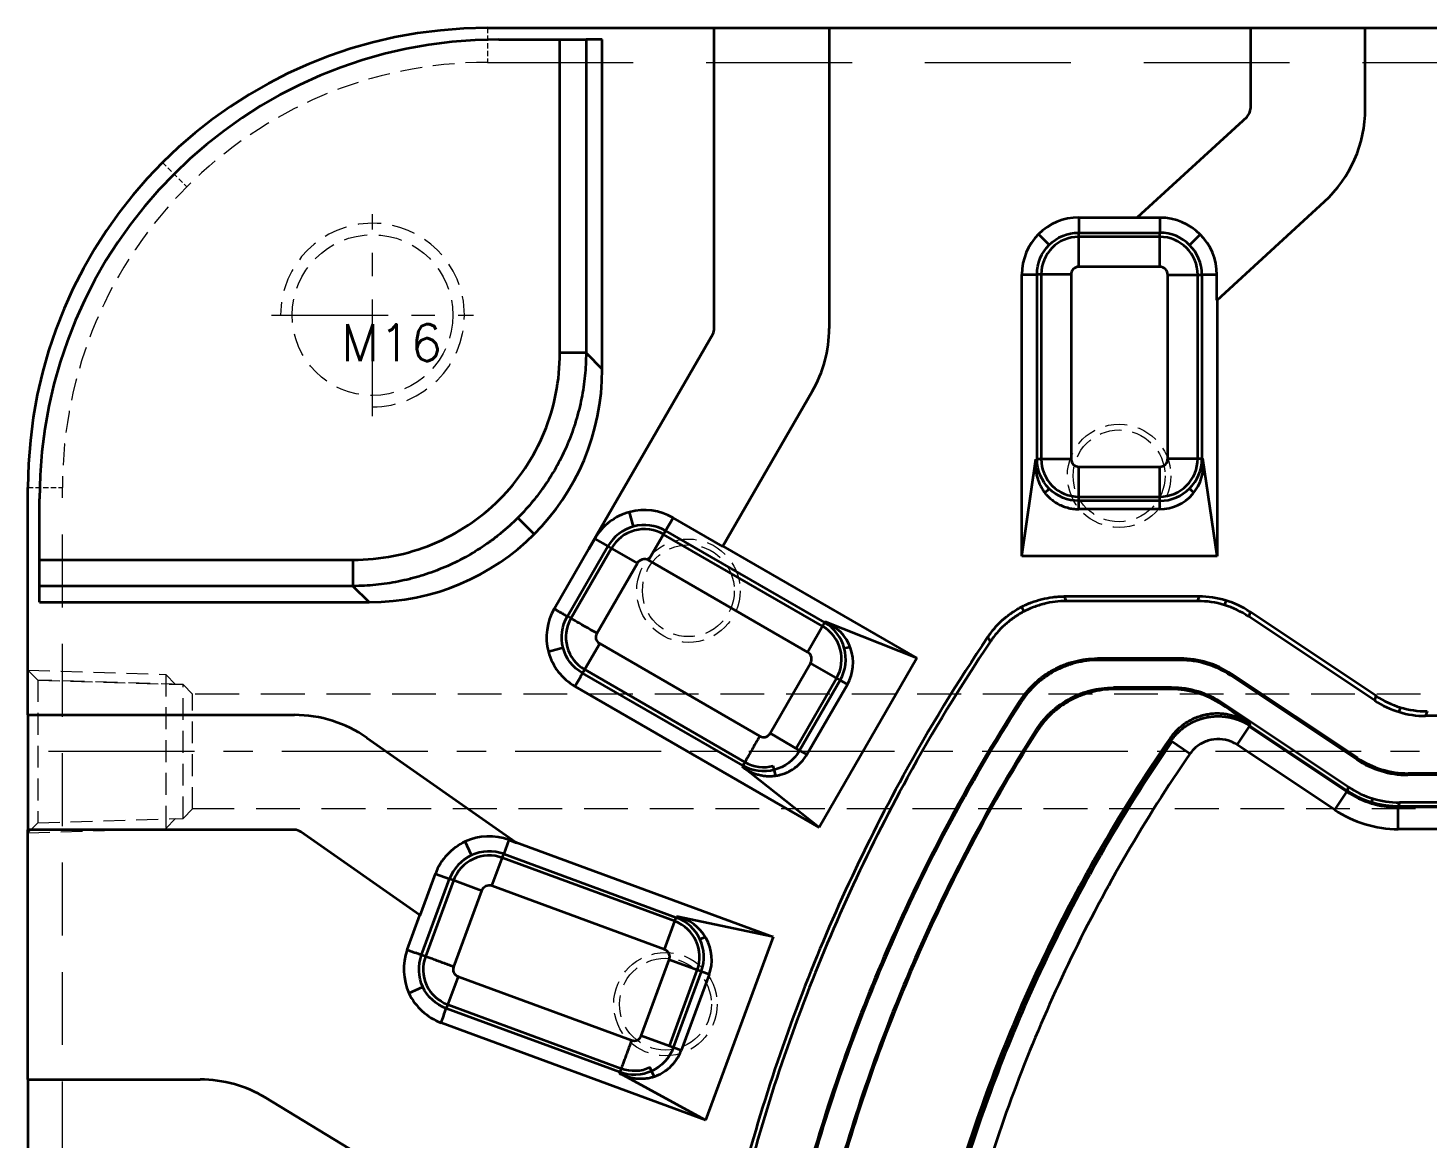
# Model space of a CAD drawing. Header units: millimetres. Extents: x -55 to 464, y 64 to 432.
# Drawn here: x -54.7 to 67.1, y 335.3 to 432 of the extents above; entities that cross this region are included whole.
import ezdxf

# ---------------------------------------------------------------- set-up
doc = ezdxf.new("R2010")
doc.units = ezdxf.units.MM
doc.linetypes.add('CENTER', pattern=[50.8, 31.75, -6.35, 6.35, -6.35])
doc.linetypes.add('HIDDEN', pattern=[9.525, 6.35, -3.175])
for name, color, linetype, lineweight in [('cool', 153, 'HIDDEN', 9), ('core', 7, 'Continuous', 20), ('screw', 33, 'Continuous', 13)]:
    doc.layers.add(name, color=color, linetype=linetype, lineweight=lineweight)
doc.styles.add('TXT', font='txt.shx', dxfattribs={"bigfont": 'gbcbig.shx'})

# ---------------------------------------------------------------- blocks, each defined once
blk = doc.blocks.new('screw_m16_g')
at = {"layer": 'screw', "color": 1, "linetype": 'CENTER', "ltscale": 0.32}
for p, q in [((0, -8.8), (0, 8.8)), ((-8.8, 0), (8.8, 0))]:
    blk.add_line(p, q, dxfattribs=at)
at = {"layer": 'screw', "color": 33, "linetype": 'HIDDEN', "ltscale": 0.32}
blk.add_circle((0, 0), 7, dxfattribs=at)
at = {"layer": 'screw', "color": 92, "linetype": 'HIDDEN', "ltscale": 0.32}
blk.add_arc((0, 0), 8, 270, 180, dxfattribs=at)
at = {"layer": 'screw', "color": 6, "style": 'TXT'}
blk.add_text('M16', height=3.2, dxfattribs=at).set_placement((-2.72, -4))
blk = doc.blocks.new('cool_jt_f12')
at = {"layer": 'cool', "ltscale": 0.3}
for p, q in [((0, 7.0785), (0.856, 6.2225)), ((0, 7.0785), (12, 6.7035)), ((0.856, 6.2225), (0.856, -6.2225)), ((13.5, 5.827375), (0.856, 6.2225)), ((0.856, 6.2225), (13.5, 5.827375)), ((12, 6.7035), (12.856, 5.8475)), ((12, 6.7035), (12, -6.7035)), ((14.327375, 5), (13.5, 5.827375)), ((13.5, -5.827375), (13.5, 5.827375)), ((14.327375, -5), (14.327375, 5)), ((0.856, -6.2225), (13.5, -5.827375)), ((12, -6.7035), (12.856, -5.8475)), ((13.5, -5.827375), (14.327375, -5)), ((0.856, -6.2225), (0, -7.0785)), ((0, -7.0785), (12, -6.7035))]:
    blk.add_line(p, q, dxfattribs=at)
blk = doc.blocks.new('H-SL-3-1')
at = {"layer": 'cool', "ltscale": 0.6}
for p, q in [((407, 5), (14.33, 5)), ((418, -5), (14.33, -5))]:
    blk.add_line(p, q, dxfattribs=at)
at = {"layer": 'cool', "color": 1, "linetype": 'CENTER', "ltscale": 0.4}
blk.add_line((420.89, 0), (0, 0), dxfattribs=at)
at = {"layer": 'cool', "ltscale": 0.6}
blk.add_blockref('cool_jt_f12', (0, 0), dxfattribs=at)

msp = doc.modelspace()

# ---------------------------------------------------------------- linework, layer by layer
at = {"layer": 'core', "color": 8, "linetype": 'HIDDEN', "lineweight": 18, "ltscale": 0.07}
for p, q in [((-14.672, 432.005), (-14.672, 429.005)), ((-42.957, 420.289), (-40.835, 418.168)), ((-54.672, 392.005), (-51.672, 392.005))]:
    msp.add_line(p, q, dxfattribs=at)
at = {"layer": 'core', "color": 7, "linetype": 'Continuous', "lineweight": 35}
for p, q in [((-14.672, 432.005), (5.084, 432.005)), ((5.084, 432.005), (15.084, 432.005)), ((5.084, 405.852), (5.084, 432.005)), ((15.084, 432.005), (51.77, 432.005)), ((15.084, 432.005), (15.084, 405.852)), ((51.77, 432.005), (61.77, 432.005)), ((51.77, 432.005), (51.77, 424.989)), ((61.77, 432.005), (88.77, 432.005)), ((61.77, 424.989), (61.77, 432.005)), ((-13.672, 431.005), (-8.359, 431.005)), ((-8.359, 431.005), (-6.081, 431.005)), ((-8.359, 403.714), (-8.359, 431.005)), ((-4.672, 431.005), (-6.081, 431.005)), ((-6.081, 431.005), (-6.081, 403.714)), ((-4.672, 402.306), (-4.672, 431.005)), ((51.447, 424.252), (41.919, 415.505)), ((48.866, 408.308), (58.209, 416.886)), ((36.817, 415.505), (41.919, 415.505)), ((41.919, 415.505), (41.9, 415.488)), ((43.866, 415.488), (41.9, 415.488)), ((43.866, 415.488), (43.866, 414.182)), ((36.817, 414.182), (43.866, 414.182)), ((43.866, 411.211), (43.866, 414.182)), ((33.31, 414.061), (34.246, 413.125)), ((43.866, 413.819), (36.815, 413.819)), ((46.465, 413.105), (47.389, 414.029)), ((31.866, 386.005), (31.866, 410.554)), ((36.16, 410.552), (33.189, 410.553)), ((33.189, 394.456), (33.189, 410.553)), ((33.552, 410.553), (33.552, 394.457)), ((36.16, 410.552), (36.16, 394.458)), ((43.866, 411.211), (36.817, 411.211)), ((44.571, 410.505), (47.542, 410.505)), ((44.571, 394.505), (44.571, 410.505)), ((47.179, 394.505), (47.179, 410.505)), ((48.849, 410.505), (47.542, 410.505)), ((47.542, 410.505), (47.542, 394.505)), ((48.849, 408.292), (48.849, 410.505)), ((48.849, 408.292), (48.866, 408.308)), ((48.866, 408.308), (48.866, 386.005)), ((-5.864, 386.62), (4.95, 405.352)), ((-6.081, 403.714), (-4.672, 402.306)), ((13.611, 400.352), (5.83, 386.875)), ((31.866, 386.005), (33.096, 394.456)), ((36.818, 393.799), (43.866, 393.799)), ((36.818, 390.829), (36.818, 393.799)), ((43.866, 390.829), (43.866, 393.799)), ((44.571, 394.505), (47.542, 394.505)), ((47.629, 394.505), (47.542, 394.505)), ((48.866, 386.005), (47.629, 394.505)), ((-54.672, 372.185), (-54.672, 392.005)), ((33.877, 391.517), (34.246, 391.885)), ((36.818, 391.192), (43.866, 391.192)), ((46.465, 391.905), (46.832, 391.539)), ((-53.672, 385.692), (-53.672, 391.005)), ((-1.952, 388.596), (-2.29, 389.858)), ((36.817, 390.101), (36.818, 390.829)), ((43.866, 390.101), (36.817, 390.101)), ((43.866, 390.829), (36.818, 390.829)), ((43.866, 390.101), (43.866, 390.829)), ((-12.021, 389.353), (-10.595, 387.927)), ((1.491, 389.36), (0.838, 388.228)), ((5.821, 386.86), (1.491, 389.36)), ((-5.316, 387.536), (-5.85, 386.612)), ((-5.316, 387.536), (-4.185, 386.883)), ((-0.648, 385.656), (0.838, 388.228)), ((14.513, 379.914), (0.656, 387.914)), ((0.838, 388.228), (14.694, 380.228)), ((-8.855, 381.44), (-5.864, 386.62)), ((-7.709, 380.778), (-4.185, 386.883)), ((-3.87, 386.701), (-7.395, 380.596)), ((-5.864, 386.62), (-5.85, 386.612)), ((-1.612, 385.397), (-4.185, 386.883)), ((5.821, 386.86), (5.83, 386.875)), ((5.83, 386.875), (22.717, 377.125)), ((-53.672, 383.413), (-53.672, 385.692)), ((-53.672, 385.692), (-26.381, 385.692)), ((-1.612, 385.397), (-5.136, 379.293)), ((13.209, 377.656), (-0.648, 385.656)), ((48.866, 386.005), (31.866, 386.005)), ((-53.672, 382.005), (-53.672, 383.413)), ((-26.381, 383.413), (-53.672, 383.413)), ((-24.973, 382.005), (-26.381, 383.413)), ((47.305, 382.505), (35.532, 382.505)), ((47.182, 382.102), (47.305, 382.505)), ((-53.672, 382.005), (-24.973, 382.005)), ((31.823, 381.592), (32.033, 381.186)), ((47.182, 382.102), (35.747, 382.102)), ((49.62, 382.162), (49.498, 381.759)), ((13.209, 377.656), (14.694, 380.228)), ((14.737, 380.303), (14.694, 380.228)), ((22.717, 377.125), (14.737, 380.303)), ((51.736, 381.163), (51.614, 380.76)), ((62.589, 373.443), (51.614, 380.76)), ((62.711, 373.847), (51.736, 381.163)), ((-8.079, 378.023), (-9.358, 377.681)), ((-4.894, 378.395), (-6.38, 375.822)), ((-4.894, 378.395), (9.044, 370.348)), ((16.407, 377.996), (16.907, 378.13)), ((9.943, 370.589), (13.467, 376.692)), ((16.04, 375.206), (13.467, 376.692)), ((22.717, 377.125), (14.217, 362.402)), ((45.669, 377.102), (38.44, 377.102)), ((45.627, 376.965), (38.515, 376.965)), ((45.627, 376.965), (45.669, 377.102)), ((47.984, 376.759), (47.942, 376.622)), ((7.56, 367.774), (-6.38, 375.822)), ((-6.199, 376.137), (7.741, 368.089)), ((12.201, 369.284), (15.725, 375.388)), ((16.04, 375.206), (12.516, 369.103)), ((16.67, 374.843), (16.04, 375.206)), ((34.736, 376.015), (34.663, 376.153)), ((50.1, 375.76), (50.059, 375.624)), ((61.034, 368.307), (50.059, 375.624)), ((61.075, 368.443), (50.1, 375.76)), ((14.217, 362.402), (-7.043, 374.677)), ((16.67, 374.843), (13.145, 368.739)), ((44.901, 374.565), (39.83, 374.565)), ((44.859, 374.429), (39.905, 374.429)), ((44.859, 374.429), (44.901, 374.565)), ((47.174, 374.086), (47.216, 374.222)), ((36.02, 373.598), (36.093, 373.461)), ((49.332, 373.224), (49.291, 373.087)), ((60.307, 365.907), (49.332, 373.224)), ((62.589, 373.443), (62.711, 373.847)), ((64.705, 372.444), (64.827, 372.848)), ((-54.672, 372.185), (-54.672, 362.185)), ((-54.672, 372.185), (-31.477, 372.185)), ((47.998, 372.252), (48.043, 371.994)), ((67.142, 372.505), (67.02, 372.102)), ((238.638, 372.102), (67.02, 372.102)), ((12.516, 369.103), (9.943, 370.589)), ((50.619, 369.581), (51.727, 371.242)), ((60.155, 365.504), (51.672, 371.16)), ((51.727, 371.242), (60.21, 365.587)), ((-25.168, 370.196), (-12.182, 361.103)), ((13.145, 368.739), (12.516, 369.103)), ((46.49, 368.788), (44.846, 369.921)), ((59.102, 363.925), (50.619, 369.581)), ((61.034, 368.307), (61.075, 368.443)), ((14.217, 362.402), (7.513, 367.693)), ((10.45, 366.9), (10.221, 367.754)), ((63.191, 367.444), (63.15, 367.308)), ((65.506, 367.102), (65.465, 366.965)), ((224.496, 366.965), (65.465, 366.965)), ((240.152, 367.102), (65.506, 367.102)), ((59.102, 363.925), (60.21, 365.587)), ((60.21, 365.587), (60.307, 365.907)), ((62.327, 364.59), (62.423, 364.908)), ((64.738, 364.565), (64.642, 364.245)), ((64.642, 364.245), (222.496, 364.245)), ((64.642, 362.248), (64.642, 364.245)), ((222.496, 364.565), (64.738, 364.565)), ((222.496, 364.146), (64.642, 364.146)), ((-31.477, 362.185), (-54.672, 362.185)), ((-54.672, 340.442), (-54.672, 362.185)), ((-20.54, 354.748), (-30.903, 362.004)), ((222.496, 362.248), (64.642, 362.248)), ((-16.06, 359.972), (-16.608, 361.158)), ((-12.797, 361.312), (-13.248, 360.085)), ((-12.797, 361.312), (-12.128, 361.065)), ((-12.128, 361.065), (-12.182, 361.103)), ((-12.182, 361.103), (10.202, 352.868)), ((-14.274, 357.297), (-13.248, 360.085)), ((1.642, 354.22), (-13.374, 359.745)), ((-13.248, 360.085), (1.768, 354.56)), ((-20.525, 354.738), (-19.194, 358.356)), ((-19.194, 358.356), (-17.968, 357.904)), ((-20.402, 351.289), (-17.968, 357.904)), ((-17.627, 357.779), (-20.062, 351.162)), ((-15.18, 356.879), (-17.968, 357.904)), ((0.742, 351.772), (-14.274, 357.297)), ((-15.18, 356.879), (-17.614, 350.263)), ((-21.644, 351.746), (-20.54, 354.748)), ((-20.54, 354.748), (-20.525, 354.738)), ((0.742, 351.772), (1.768, 354.56)), ((1.798, 354.642), (1.768, 354.56)), ((10.202, 352.868), (1.798, 354.642)), ((3.836, 352.652), (4.306, 352.87)), ((10.202, 352.868), (4.332, 336.913)), ((-1.273, 344.253), (1.16, 350.866)), ((3.949, 349.841), (1.16, 350.866)), ((1.174, 343.351), (3.608, 349.966)), ((3.949, 349.841), (1.515, 343.226)), ((4.631, 349.589), (3.949, 349.841)), ((-21.499, 347.956), (-20.298, 348.511)), ((-17.223, 349.42), (-18.249, 346.632)), ((-17.223, 349.42), (-2.118, 343.862)), ((4.631, 349.589), (2.197, 342.975)), ((-3.143, 341.074), (-18.249, 346.632)), ((-18.124, 346.972), (-3.017, 341.414)), ((4.332, 336.913), (-18.707, 345.39)), ((1.515, 343.226), (-1.273, 344.253)), ((2.197, 342.975), (1.515, 343.226)), ((-0.146, 340.704), (-0.517, 341.507)), ((-54.672, 340.442), (-54.672, 330.442)), ((-54.672, 340.442), (-39.669, 340.442)), ((4.332, 336.913), (-3.175, 340.986)), ((-33.959, 338.844), (-21.193, 331.091))]:
    msp.add_line(p, q, dxfattribs=at)
at = {"layer": 'core', "color": 8, "linetype": 'HIDDEN', "lineweight": 18, "ltscale": 2}
msp.add_line((-14.672, 429.005), (405.328, 429.005), dxfattribs=at)
at = {"layer": 'core', "color": 8, "linetype": 'HIDDEN', "lineweight": 18}
msp.add_line((-51.672, 172.005), (-51.672, 392.005), dxfattribs=at)
at = {"layer": 'core', "color": 8, "linetype": 'HIDDEN', "lineweight": 18, "ltscale": 0.3}
for centre, radius in [((40.329, 393.005), 4.5), ((40.329, 393.005), 4), ((2.829, 383.005), 4.5), ((2.829, 383.005), 4), ((0.829, 347.005), 4.5), ((0.829, 347.005), 4)]:
    msp.add_circle(centre, radius, dxfattribs=at)
at = {"layer": 'core', "color": 7, "linetype": 'Continuous', "lineweight": 35}
for centre, radius, start, end in [((-14.672, 392.005), 40, 90, 180), ((-13.672, 391.005), 40, 90, 180), ((50.77, 424.989), 1, 312.55331, 0), ((50.77, 424.989), 11, 312.55331, 0), ((43.866, 410.505), 4.983, 0, 90), ((43.866, 410.505), 3.676, 0, 90), ((43.866, 410.505), 3.314, 0, 90), ((43.866, 410.505), 0.706, 0, 90), ((4.084, 405.852), 1, 330, 0), ((4.084, 405.852), 11, 330, 0), ((43.866, 394.505), 3.314, 270, 0), ((43.866, 394.505), 0.706, 270, 0), ((43.866, 394.505), 3.676, 270, 0), ((-1.001, 385.045), 4.983, 60, 150), ((-1.001, 385.045), 3.676, 60, 150), ((-1.001, 385.045), 3.314, 60, 150), ((-1.001, 385.045), 0.706, 60, 150), ((12.856, 377.045), 3.676, 330, 60), ((12.856, 377.045), 3.314, 330, 60), ((12.856, 377.045), 0.706, 330, 60), ((-31.477, 361.185), 11, 55, 90), ((-31.477, 361.185), 1, 55, 90), ((-14.518, 356.635), 4.983, 69.8, 159.8), ((-14.518, 356.635), 3.676, 69.8, 159.8), ((-14.518, 356.635), 3.314, 69.8, 159.8), ((-14.518, 356.635), 0.706, 69.8, 159.8), ((0.498, 351.11), 3.676, 339.8, 69.8), ((0.498, 351.11), 3.314, 339.8, 69.8), ((0.498, 351.11), 0.706, 339.8, 69.8), ((-39.669, 329.442), 11, 58.72842, 90)]:
    msp.add_arc(centre, radius, start, end, dxfattribs=at)
at = {"layer": 'core', "color": 8, "linetype": 'HIDDEN', "lineweight": 18, "ltscale": 0.3}
msp.add_arc((-14.672, 392.005), 37, 90, 180, dxfattribs=at)
at = {"layer": 'core', "color": 7, "linetype": 'Continuous', "lineweight": 35}
for centre, major_axis, ratio, start_param, end_param in [((-25.374, 402.707), (-14.779, 14.779), 0.9808148, 2.3658797, 3.9173056), ((43.866, 393.946), (0, 3.844), 0.9893532, 3.1415927, 4.858442), ((47.298, 374.494), (-2.322, -7.668), 0.9985042, 2.8480063, 3.435179), ((47.176, 374.091), (-2.322, -7.668), 0.9985042, 2.8480063, 3.435179), ((13.34, 376.765), (-3.329, 1.922), 0.9893532, 3.1415927, 4.858442), ((45.621, 368.954), (2.322, 7.668), 0.9985042, 5.9895989, 6.5767717), ((45.662, 369.091), (2.322, 7.668), 0.9985042, 5.9895989, 6.5767717), ((44.853, 366.418), (-2.322, -7.668), 0.9985042, 2.8480063, 3.435179), ((44.894, 366.554), (-2.322, -7.668), 0.9985042, 2.8480063, 3.435179), ((67.027, 380.113), (2.322, 7.668), 0.9985042, 2.8480063, 3.435179), ((67.149, 380.516), (2.322, 7.668), 0.9985042, 2.8480063, 3.435179), ((65.472, 374.976), (-2.322, -7.668), 0.9985042, 5.9895989, 6.5767717), ((65.513, 375.113), (-2.322, -7.668), 0.9985042, 5.9895989, 6.5767717), ((64.618, 372.157), (-2.322, -7.668), 0.9985042, 5.9858401, 6.5805306), ((64.745, 372.576), (-2.322, -7.668), 0.9985042, 5.9895989, 6.5767717), ((64.65, 372.262), (-2.902, -9.585), 0.9985042, 5.9895989, 6.5767717), ((1.023, 350.917), (-3.608, 1.327), 0.9893532, 3.1415927, 4.858442)]:
    msp.add_ellipse(centre, major_axis=major_axis, ratio=ratio, start_param=start_param, end_param=end_param, dxfattribs=at)
for points, knots in [([(36.817, 415.505), (35.512, 415.504), (34.224, 414.975), (32.396, 413.146), (31.866, 411.859), (31.866, 410.554)], [0, 0, 0, 0, 0.5, 0.5, 1, 1, 1, 1]), ([(33.189, 410.553), (33.189, 411.516), (33.578, 412.457), (34.913, 413.792), (35.854, 414.181), (36.817, 414.182)], [0, 0, 0, 0, 0.5000518, 0.5000518, 1, 1, 1, 1]), ([(36.817, 411.211), (36.817, 411.375), (36.816, 411.544), (36.816, 411.886), (36.816, 412.058), (36.815, 412.313), (36.815, 412.397), (36.815, 412.563), (36.815, 412.645), (36.815, 412.805), (36.815, 412.883), (36.815, 413.035), (36.815, 413.108), (36.815, 413.249), (36.815, 413.317), (36.815, 413.446), (36.815, 413.507), (36.815, 413.622), (36.815, 413.676), (36.815, 413.776), (36.815, 413.822), (36.816, 413.948), (36.816, 414.017), (36.816, 414.122), (36.817, 414.159), (36.817, 414.182)], [0, 0, 0, 0, 0.125, 0.125, 0.25, 0.25, 0.3125, 0.3125, 0.375, 0.375, 0.4375, 0.4375, 0.5, 0.5, 0.5625, 0.5625, 0.625, 0.625, 0.6875, 0.6875, 0.75, 0.75, 0.875, 0.875, 1, 1, 1, 1]), ([(36.815, 413.819), (35.947, 413.818), (35.102, 413.468), (33.903, 412.268), (33.552, 411.422), (33.552, 410.553)], [0, 0, 0, 0, 0.4997873, 0.4997873, 1, 1, 1, 1]), ([(36.817, 411.211), (36.767, 411.211), (36.716, 411.204), (36.589, 411.175), (36.512, 411.144), (36.391, 411.067), (36.342, 411.025), (36.256, 410.914), (36.22, 410.842), (36.173, 410.699), (36.16, 410.626), (36.16, 410.552)], [0, 0, 0, 0, 0.145495, 0.145495, 0.3789722, 0.3789722, 0.5626206, 0.5626206, 0.7875456, 0.7875456, 1, 1, 1, 1]), ([(-6.081, 403.714), (-6.082, 403.044), (-6.116, 402.379), (-6.247, 401.059), (-6.344, 400.404), (-6.603, 399.103), (-6.764, 398.457), (-6.982, 397.737), (-7.006, 397.657), (-7.057, 397.497), (-7.134, 397.258), (-7.323, 396.706), (-7.503, 396.241), (-7.883, 395.321), (-8.165, 394.722), (-8.789, 393.552), (-9.13, 392.981), (-9.548, 392.356), (-9.594, 392.286), (-9.689, 392.148), (-9.737, 392.08), (-9.881, 391.874), (-10.175, 391.469), (-10.481, 391.076), (-11.112, 390.307), (-11.556, 389.818), (-12.49, 388.884), (-12.981, 388.44), (-13.751, 387.807), (-14.014, 387.603), (-14.35, 387.354), (-14.418, 387.304), (-14.553, 387.206), (-14.758, 387.061), (-14.964, 386.919), (-15.657, 386.458), (-16.226, 386.118), (-17.392, 385.497), (-17.99, 385.215), (-19.214, 384.709), (-19.84, 384.485), (-20.641, 384.243), (-20.802, 384.196), (-21.124, 384.107), (-21.285, 384.065), (-21.769, 383.944), (-22.094, 383.871), (-23.07, 383.677), (-23.726, 383.58), (-25.046, 383.449), (-25.711, 383.415), (-26.381, 383.413)], [0, 0, 0, 0, 0.0625, 0.0625, 0.125, 0.125, 0.1875, 0.1875, 0.1953125, 0.1953125, 0.203125, 0.21875, 0.25, 0.25, 0.3125, 0.3125, 0.375, 0.375, 0.3828125, 0.3828125, 0.390625, 0.390625, 0.40625, 0.4375, 0.4375, 0.5, 0.5, 0.5625, 0.5625, 0.59375, 0.59375, 0.6015625, 0.6015625, 0.609375, 0.625, 0.625, 0.6875, 0.6875, 0.75, 0.75, 0.8125, 0.8125, 0.828125, 0.828125, 0.84375, 0.84375, 0.875, 0.875, 0.9375, 0.9375, 1, 1, 1, 1]), ([(-26.381, 385.692), (-24.005, 385.69), (-21.64, 386.158), (-17.276, 387.955), (-15.28, 389.285), (-11.953, 392.613), (-10.623, 394.609), (-8.825, 398.973), (-8.358, 401.338), (-8.359, 403.714)], [0, 0, 0, 0, 0.25, 0.25, 0.5, 0.5, 0.75, 0.75, 1, 1, 1, 1]), ([(33.096, 394.456), (33.079, 394.339), (33.067, 394.222), (33.055, 393.987), (33.054, 393.754), (33.073, 393.521), (33.103, 393.289), (33.124, 393.173), (33.175, 392.942), (33.206, 392.827), (33.252, 392.683), (33.262, 392.655), (33.282, 392.597), (33.292, 392.569), (33.324, 392.483), (33.346, 392.426), (33.419, 392.257), (33.472, 392.146), (33.592, 391.927), (33.658, 391.82), (33.804, 391.608), (33.884, 391.505), (33.993, 391.378), (34.016, 391.353), (34.061, 391.303), (34.131, 391.228), (34.204, 391.156), (34.357, 391.015), (34.465, 390.926), (34.639, 390.798), (34.699, 390.756), (34.792, 390.695), (34.824, 390.676), (34.888, 390.637), (34.921, 390.617), (35.086, 390.523), (35.224, 390.455), (35.441, 390.364), (35.515, 390.336), (35.667, 390.283), (35.745, 390.259), (35.984, 390.193), (36.146, 390.159), (36.477, 390.113), (36.645, 390.101), (36.817, 390.101)], [0, 0, 0, 0, 0.0625, 0.0625, 0.125, 0.1875, 0.1875, 0.25, 0.25, 0.3125, 0.3125, 0.328125, 0.328125, 0.34375, 0.34375, 0.375, 0.375, 0.4375, 0.4375, 0.5, 0.5, 0.5625, 0.5625, 0.578125, 0.578125, 0.59375, 0.625, 0.625, 0.6875, 0.6875, 0.71875, 0.71875, 0.734375, 0.734375, 0.75, 0.75, 0.8125, 0.8125, 0.84375, 0.84375, 0.875, 0.875, 0.9375, 0.9375, 1, 1, 1, 1]), ([(36.818, 390.829), (35.855, 390.829), (34.914, 391.218), (33.579, 392.553), (33.19, 393.494), (33.189, 394.456)], [0, 0, 0, 0, 0.5000518, 0.5000518, 1, 1, 1, 1]), ([(33.552, 394.457), (33.552, 393.588), (33.903, 392.742), (35.103, 391.542), (35.948, 391.192), (36.818, 391.192)], [0, 0, 0, 0, 0.4999484, 0.4999484, 1, 1, 1, 1]), ([(36.16, 394.458), (36.16, 394.407), (36.166, 394.356), (36.196, 394.228), (36.227, 394.152), (36.303, 394.031), (36.346, 393.982), (36.457, 393.896), (36.528, 393.86), (36.671, 393.813), (36.745, 393.799), (36.818, 393.799)], [0, 0, 0, 0, 0.1464859, 0.1464859, 0.3796923, 0.3796923, 0.5631276, 0.5631276, 0.7877916, 0.7877916, 1, 1, 1, 1]), ([(28.907, 378.981), (29.091, 379.253), (29.488, 379.771), (29.945, 380.236), (30.219, 380.483), (30.25, 380.51), (30.311, 380.564), (30.404, 380.644), (30.625, 380.825), (30.82, 380.97), (31.218, 381.248), (31.494, 381.417), (31.923, 381.646), (32.069, 381.718), (32.292, 381.819), (32.366, 381.852), (32.48, 381.899), (32.518, 381.915), (32.594, 381.946), (32.632, 381.96), (32.975, 382.092), (33.284, 382.189), (33.912, 382.346), (34.23, 382.405), (34.714, 382.465), (34.877, 382.48), (35.122, 382.495), (35.204, 382.499), (35.368, 382.504), (35.45, 382.505), (35.532, 382.505)], [0, 0, 0, 0, 0.125, 0.25, 0.25, 0.265625, 0.265625, 0.28125, 0.3125, 0.375, 0.375, 0.5, 0.5, 0.5625, 0.5625, 0.59375, 0.59375, 0.609375, 0.609375, 0.625, 0.625, 0.75, 0.75, 0.875, 0.875, 0.9375, 0.9375, 0.96875, 0.96875, 1, 1, 1, 1]), ([(35.532, 382.505), (35.544, 382.481), (35.557, 382.458), (35.592, 382.393), (35.614, 382.351), (35.657, 382.269), (35.679, 382.229), (35.716, 382.16), (35.731, 382.131), (35.747, 382.102)], [0, 0, 0, 0, 0.1756128, 0.1756128, 0.4852605, 0.4852605, 0.7838215, 0.7838215, 1, 1, 1, 1]), ([(-8.855, 381.44), (-9.507, 380.31), (-9.692, 378.93), (-9.023, 376.432), (-8.173, 375.33), (-7.043, 374.677)], [0, 0, 0, 0, 0.5, 0.5, 1, 1, 1, 1]), ([(35.747, 382.102), (35.418, 382.102), (34.766, 382.061), (34.124, 381.942), (33.765, 381.852), (33.726, 381.842), (33.647, 381.821), (33.528, 381.788), (33.255, 381.706), (33.025, 381.625), (32.571, 381.451), (32.276, 381.316), (31.846, 381.087), (31.705, 381.006), (31.496, 380.878), (31.427, 380.834), (31.324, 380.766), (31.29, 380.743), (31.222, 380.697), (31.189, 380.674), (30.887, 380.463), (30.634, 380.26), (30.153, 379.826), (29.926, 379.594), (29.606, 379.225), (29.502, 379.099), (29.353, 378.903), (29.304, 378.837), (29.208, 378.704), (29.161, 378.636), (29.115, 378.568)], [0, 0, 0, 0, 0.125, 0.25, 0.25, 0.265625, 0.265625, 0.28125, 0.3125, 0.375, 0.375, 0.5, 0.5, 0.5625, 0.5625, 0.59375, 0.59375, 0.609375, 0.609375, 0.625, 0.625, 0.75, 0.75, 0.875, 0.875, 0.9375, 0.9375, 0.96875, 0.96875, 1, 1, 1, 1]), ([(-6.38, 375.822), (-7.214, 376.304), (-7.835, 377.112), (-8.323, 378.935), (-8.19, 379.944), (-7.709, 380.778)], [0, 0, 0, 0, 0.5000518, 0.5000518, 1, 1, 1, 1]), ([(-7.395, 380.596), (-7.829, 379.843), (-7.948, 378.936), (-7.509, 377.298), (-6.952, 376.571), (-6.199, 376.137)], [0, 0, 0, 0, 0.4997873, 0.4997873, 1, 1, 1, 1]), ([(-5.136, 379.293), (-5.278, 379.375), (-5.425, 379.459), (-5.721, 379.629), (-5.871, 379.716), (-6.091, 379.843), (-6.165, 379.885), (-6.308, 379.968), (-6.379, 380.009), (-6.518, 380.089), (-6.586, 380.128), (-6.717, 380.203), (-6.781, 380.24), (-6.903, 380.311), (-6.961, 380.344), (-7.073, 380.409), (-7.126, 380.439), (-7.225, 380.497), (-7.272, 380.524), (-7.358, 380.574), (-7.398, 380.597), (-7.507, 380.661), (-7.567, 380.695), (-7.657, 380.748), (-7.689, 380.767), (-7.709, 380.778)], [0, 0, 0, 0, 0.125, 0.125, 0.25, 0.25, 0.3125, 0.3125, 0.375, 0.375, 0.4375, 0.4375, 0.5, 0.5, 0.5625, 0.5625, 0.625, 0.625, 0.6875, 0.6875, 0.75, 0.75, 0.875, 0.875, 1, 1, 1, 1]), ([(-5.136, 379.293), (-5.161, 379.249), (-5.181, 379.202), (-5.219, 379.077), (-5.23, 378.996), (-5.225, 378.853), (-5.212, 378.789), (-5.159, 378.659), (-5.116, 378.592), (-5.015, 378.48), (-4.958, 378.432), (-4.894, 378.395)], [0, 0, 0, 0, 0.145495, 0.145495, 0.3789722, 0.3789722, 0.5626206, 0.5626206, 0.7875456, 0.7875456, 1, 1, 1, 1]), ([(28.907, 378.981), (26.267, 375.065), (19.928, 364.67), (11.728, 346.808), (5.395, 325.344), (2.196, 303.195), (2.196, 280.816), (5.395, 258.666), (11.728, 237.202), (19.928, 219.34), (26.267, 208.945), (28.907, 205.029)], [0, 0, 0, 0, 0.0767574, 0.1976839, 0.3186103, 0.4395368, 0.5604632, 0.6813897, 0.8023161, 0.9232426, 1, 1, 1, 1]), ([(29.115, 378.568), (29.1, 378.598), (29.085, 378.628), (29.051, 378.697), (29.031, 378.736), (28.977, 378.844), (28.942, 378.913), (28.907, 378.981)], [0, 0, 0, 0, 0.2161774, 0.2161774, 0.4999996, 0.4999996, 1, 1, 1, 1]), ([(29.115, 378.568), (26.53, 374.721), (20.254, 364.413), (12.107, 346.666), (5.791, 325.257), (2.6, 303.166), (2.6, 280.845), (5.791, 258.753), (12.107, 237.344), (20.254, 219.597), (26.53, 209.289), (29.115, 205.442)], [0, 0, 0, 0, 0.075715, 0.1969393, 0.3181636, 0.4393879, 0.5606121, 0.6818364, 0.8030607, 0.924285, 1, 1, 1, 1]), ([(31.727, 373.444), (31.909, 373.726), (32.107, 373.993), (32.532, 374.5), (32.759, 374.74), (33.124, 375.078), (33.249, 375.187), (33.41, 375.32), (33.443, 375.346), (33.509, 375.398), (33.542, 375.424), (33.641, 375.5), (33.708, 375.55), (34.047, 375.793), (34.608, 376.146), (35.207, 376.426), (35.594, 376.578), (35.711, 376.622), (35.83, 376.663), (35.909, 376.69), (35.949, 376.703), (36.148, 376.768), (36.308, 376.814), (36.791, 376.937), (37.116, 376.998), (37.773, 377.081), (38.105, 377.102), (38.44, 377.102)], [0, 0, 0, 0, 0.125, 0.125, 0.25, 0.25, 0.3125, 0.3125, 0.328125, 0.328125, 0.34375, 0.34375, 0.375, 0.375, 0.5, 0.625, 0.625, 0.65625, 0.671875, 0.671875, 0.6875, 0.6875, 0.75, 0.75, 0.875, 0.875, 1, 1, 1, 1]), ([(38.515, 376.965), (38.179, 376.965), (37.847, 376.944), (37.191, 376.862), (36.866, 376.8), (36.383, 376.678), (36.224, 376.632), (36.025, 376.568), (35.985, 376.555), (35.906, 376.528), (35.866, 376.514), (35.748, 376.472), (35.67, 376.442), (35.282, 376.29), (34.681, 376.009), (34.12, 375.657), (33.782, 375.414), (33.682, 375.339), (33.583, 375.262), (33.517, 375.21), (33.485, 375.183), (33.323, 375.051), (33.197, 374.941), (32.832, 374.602), (32.604, 374.362), (32.179, 373.854), (31.981, 373.586), (31.799, 373.304)], [0, 0, 0, 0, 0.125, 0.125, 0.25, 0.25, 0.3125, 0.3125, 0.328125, 0.328125, 0.34375, 0.34375, 0.375, 0.375, 0.5, 0.625, 0.625, 0.65625, 0.671875, 0.671875, 0.6875, 0.6875, 0.75, 0.75, 0.875, 0.875, 1, 1, 1, 1]), ([(38.44, 377.102), (38.443, 377.097), (38.445, 377.093), (38.456, 377.073), (38.465, 377.056), (38.483, 377.023), (38.492, 377.006), (38.506, 376.981), (38.51, 376.973), (38.515, 376.965)], [0, 0, 0, 0, 0.090197, 0.090197, 0.4543524, 0.4543524, 0.8236775, 0.8236775, 1, 1, 1, 1]), ([(33.075, 370.841), (33.256, 371.128), (33.453, 371.4), (33.878, 371.915), (34.106, 372.159), (34.471, 372.504), (34.597, 372.615), (34.759, 372.75), (34.792, 372.777), (34.858, 372.83), (34.891, 372.856), (34.991, 372.934), (35.058, 372.984), (35.398, 373.232), (35.963, 373.591), (36.568, 373.877), (36.958, 374.032), (37.037, 374.062), (37.196, 374.119), (37.276, 374.147), (37.517, 374.225), (37.679, 374.272), (38.165, 374.397), (38.494, 374.46), (39.157, 374.544), (39.492, 374.565), (39.83, 374.565)], [0, 0, 0, 0, 0.125, 0.125, 0.25, 0.25, 0.3125, 0.3125, 0.328125, 0.328125, 0.34375, 0.34375, 0.375, 0.375, 0.5, 0.625, 0.625, 0.65625, 0.65625, 0.6875, 0.6875, 0.75, 0.75, 0.875, 0.875, 1, 1, 1, 1]), ([(39.905, 374.429), (39.567, 374.429), (39.231, 374.408), (38.568, 374.323), (38.24, 374.261), (37.753, 374.136), (37.592, 374.089), (37.391, 374.023), (37.351, 374.01), (37.271, 373.983), (37.231, 373.968), (37.112, 373.925), (37.033, 373.895), (36.642, 373.74), (36.037, 373.454), (35.472, 373.095), (35.132, 372.847), (35.065, 372.796), (34.931, 372.692), (34.865, 372.639), (34.67, 372.477), (34.545, 372.366), (34.179, 372.021), (33.951, 371.776), (33.526, 371.26), (33.329, 370.988), (33.148, 370.702)], [0, 0, 0, 0, 0.125, 0.125, 0.25, 0.25, 0.3125, 0.3125, 0.328125, 0.328125, 0.34375, 0.34375, 0.375, 0.375, 0.5, 0.625, 0.625, 0.65625, 0.65625, 0.6875, 0.6875, 0.75, 0.75, 0.875, 0.875, 1, 1, 1, 1]), ([(39.83, 374.565), (39.833, 374.561), (39.835, 374.557), (39.846, 374.536), (39.855, 374.52), (39.874, 374.487), (39.883, 374.47), (39.897, 374.445), (39.901, 374.437), (39.905, 374.429)], [0, 0, 0, 0, 0.0920598, 0.0920598, 0.4533253, 0.4533253, 0.8229672, 0.8229672, 1, 1, 1, 1]), ([(31.727, 373.444), (29.397, 369.832), (23.694, 360.103), (16.28, 343.393), (10.52, 323.241), (7.612, 302.485), (7.612, 281.526), (10.52, 260.769), (16.28, 240.618), (23.694, 223.907), (29.397, 214.178), (31.727, 210.566)], [0, 0, 0, 0, 0.0749049, 0.1963606, 0.3178164, 0.4392721, 0.5607279, 0.6821836, 0.8036394, 0.9250951, 1, 1, 1, 1]), ([(31.799, 373.304), (29.487, 369.717), (23.805, 360.017), (16.408, 343.346), (10.653, 323.212), (7.748, 302.475), (7.748, 281.535), (10.653, 260.798), (16.408, 240.664), (23.805, 223.993), (29.487, 214.293), (31.799, 210.706)], [0, 0, 0, 0, 0.074517, 0.1960836, 0.3176501, 0.4392167, 0.5607833, 0.6823499, 0.8039164, 0.925483, 1, 1, 1, 1]), ([(31.799, 373.304), (31.795, 373.313), (31.791, 373.321), (31.779, 373.344), (31.771, 373.359), (31.751, 373.397), (31.739, 373.421), (31.727, 373.444)], [0, 0, 0, 0, 0.1763216, 0.1763216, 0.5, 0.5, 1, 1, 1, 1]), ([(44.801, 370.179), (44.894, 370.314), (44.992, 370.442), (45.2, 370.688), (45.419, 370.923), (45.659, 371.136), (45.848, 371.287), (45.944, 371.361), (46.044, 371.431), (46.111, 371.477), (46.144, 371.5), (46.315, 371.611), (46.455, 371.693), (46.74, 371.843), (47.032, 371.978), (47.337, 372.084), (47.532, 372.142), (47.571, 372.153), (47.649, 372.174), (47.689, 372.184), (47.808, 372.213), (47.887, 372.23), (48.125, 372.276), (48.444, 372.321), (48.766, 372.336), (49.008, 372.335), (49.089, 372.332), (49.211, 372.326), (49.252, 372.323), (49.333, 372.317), (49.373, 372.313), (49.576, 372.293), (49.736, 372.268), (50.052, 372.205), (50.208, 372.165), (50.516, 372.072), (50.668, 372.017), (50.855, 371.939), (50.893, 371.923), (50.967, 371.89), (51.005, 371.873), (51.115, 371.821), (51.188, 371.785), (51.403, 371.67), (51.543, 371.586), (51.678, 371.496)], [0, 0, 0, 0, 0.0625, 0.0625, 0.125, 0.1875, 0.1875, 0.21875, 0.234375, 0.234375, 0.25, 0.25, 0.3125, 0.3125, 0.375, 0.4375, 0.4375, 0.453125, 0.453125, 0.46875, 0.46875, 0.5, 0.5, 0.5625, 0.625, 0.625, 0.65625, 0.65625, 0.671875, 0.671875, 0.6875, 0.6875, 0.75, 0.75, 0.8125, 0.8125, 0.875, 0.875, 0.890625, 0.890625, 0.90625, 0.90625, 0.9375, 0.9375, 1, 1, 1, 1]), ([(44.846, 369.921), (44.852, 369.93), (44.866, 369.95), (44.886, 369.978), (44.906, 370.007), (44.927, 370.036), (44.948, 370.064), (44.97, 370.093), (44.991, 370.121), (45.013, 370.149), (45.035, 370.178), (45.058, 370.206), (45.08, 370.234), (45.103, 370.262), (45.126, 370.29), (45.15, 370.318), (45.174, 370.345), (45.198, 370.373), (45.222, 370.4), (45.246, 370.428), (45.271, 370.455), (45.296, 370.482), (45.321, 370.509), (45.347, 370.536), (45.373, 370.563), (45.399, 370.589), (45.425, 370.616), (45.452, 370.642), (45.478, 370.668), (45.506, 370.694), (45.533, 370.72), (45.56, 370.746), (45.588, 370.772), (45.616, 370.797), (45.645, 370.822), (45.673, 370.848), (45.702, 370.873), (45.731, 370.897), (45.761, 370.922), (45.79, 370.946), (45.82, 370.971), (45.85, 370.995), (45.881, 371.019), (45.911, 371.042), (45.942, 371.066), (45.973, 371.089), (46.004, 371.112), (46.036, 371.135), (46.068, 371.158), (46.1, 371.18), (46.132, 371.203), (46.164, 371.225), (46.197, 371.246), (46.23, 371.268), (46.263, 371.289), (46.296, 371.311), (46.33, 371.332), (46.363, 371.352), (46.397, 371.373), (46.432, 371.393), (46.466, 371.413), (46.501, 371.433), (46.535, 371.452), (46.57, 371.471), (46.605, 371.49), (46.641, 371.509), (46.676, 371.527), (46.712, 371.545), (46.748, 371.563), (46.784, 371.581), (46.821, 371.598), (46.857, 371.615), (46.894, 371.632), (46.93, 371.649), (46.967, 371.665), (47.005, 371.681), (47.042, 371.696), (47.079, 371.712), (47.117, 371.727), (47.155, 371.742), (47.193, 371.756), (47.231, 371.77), (47.269, 371.784), (47.307, 371.798), (47.346, 371.811), (47.384, 371.824), (47.423, 371.837), (47.462, 371.849), (47.501, 371.861), (47.54, 371.873), (47.579, 371.884), (47.618, 371.895), (47.658, 371.906), (47.697, 371.917), (47.737, 371.927), (47.776, 371.937), (47.816, 371.946), (47.856, 371.955), (47.896, 371.964), (47.936, 371.973), (47.976, 371.981), (48.016, 371.989), (48.056, 371.996), (48.096, 372.004), (48.137, 372.011), (48.177, 372.017), (48.218, 372.023), (48.258, 372.029), (48.298, 372.035), (48.339, 372.04), (48.38, 372.045), (48.42, 372.049), (48.461, 372.054), (48.501, 372.058), (48.542, 372.061), (48.583, 372.064), (48.623, 372.067), (48.664, 372.07), (48.705, 372.072), (48.745, 372.074), (48.786, 372.076), (48.826, 372.077), (48.867, 372.078), (48.908, 372.078), (48.948, 372.079), (48.989, 372.079), (49.029, 372.078), (49.07, 372.077), (49.11, 372.076), (49.15, 372.075), (49.191, 372.073), (49.231, 372.071), (49.271, 372.069), (49.311, 372.066), (49.351, 372.063), (49.391, 372.06), (49.431, 372.056), (49.471, 372.052), (49.511, 372.048), (49.551, 372.044), (49.59, 372.039), (49.63, 372.034), (49.669, 372.028), (49.708, 372.022), (49.748, 372.016), (49.787, 372.01), (49.826, 372.003), (49.865, 371.996), (49.903, 371.989), (49.942, 371.981), (49.981, 371.973), (50.019, 371.965), (50.057, 371.957), (50.096, 371.948), (50.134, 371.939), (50.172, 371.929), (50.209, 371.92), (50.247, 371.91), (50.284, 371.9), (50.322, 371.889), (50.359, 371.879), (50.396, 371.868), (50.433, 371.857), (50.469, 371.845), (50.506, 371.833), (50.542, 371.821), (50.579, 371.809), (50.615, 371.797), (50.651, 371.784), (50.686, 371.771), (50.722, 371.758), (50.757, 371.744), (50.792, 371.73), (50.827, 371.717), (50.862, 371.702), (50.897, 371.688), (50.931, 371.673), (50.965, 371.658), (51, 371.643), (51.033, 371.628), (51.067, 371.613), (51.101, 371.597), (51.134, 371.581), (51.167, 371.565), (51.2, 371.548), (51.233, 371.532), (51.265, 371.515), (51.297, 371.498), (51.329, 371.481), (51.361, 371.464), (51.393, 371.446), (51.424, 371.429), (51.456, 371.411), (51.487, 371.393), (51.517, 371.375), (51.548, 371.356), (51.578, 371.338), (51.608, 371.319), (51.638, 371.3), (51.668, 371.281), (51.698, 371.262), (51.717, 371.249), (51.727, 371.242)], [0, 0, 0, 0, 0.0045208, 0.0090545, 0.0136009, 0.01816, 0.0227318, 0.0273161, 0.031913, 0.0365223, 0.041144, 0.0457781, 0.0504244, 0.0550828, 0.0597534, 0.064436, 0.0691305, 0.073837, 0.0785552, 0.0832851, 0.0880267, 0.0927798, 0.0975444, 0.1023203, 0.1071075, 0.1119059, 0.1167154, 0.1215359, 0.1263673, 0.1312096, 0.1360625, 0.140926, 0.1458, 0.1506844, 0.1555791, 0.160484, 0.165399, 0.1703239, 0.1752586, 0.1802031, 0.1851572, 0.1901208, 0.1950938, 0.200076, 0.2050673, 0.2100677, 0.2150769, 0.2200949, 0.2251215, 0.2301566, 0.2352, 0.2402517, 0.2453115, 0.2503792, 0.2554548, 0.260538, 0.2656287, 0.2707269, 0.2758323, 0.2809448, 0.2860643, 0.2911906, 0.2963235, 0.301463, 0.3066088, 0.3117609, 0.316919, 0.322083, 0.3272527, 0.3324281, 0.3376089, 0.3427949, 0.3479861, 0.3531822, 0.3583831, 0.3635887, 0.3687987, 0.374013, 0.3792314, 0.3844538, 0.3896801, 0.3949099, 0.4001432, 0.4053799, 0.4106196, 0.4158623, 0.4211078, 0.4263559, 0.4316064, 0.4368593, 0.4421142, 0.447371, 0.4526296, 0.4578898, 0.4631513, 0.4684141, 0.473678, 0.4789427, 0.4842081, 0.4894741, 0.4947404, 0.5000068, 0.5052733, 0.5105396, 0.5158055, 0.5210709, 0.5263357, 0.5315995, 0.5368623, 0.5421238, 0.5473839, 0.5526425, 0.5578993, 0.5631542, 0.568407, 0.5736575, 0.5789056, 0.584151, 0.5893937, 0.5946334, 0.5998699, 0.6051032, 0.610333, 0.6155592, 0.6207815, 0.6259999, 0.6312141, 0.6364241, 0.6416295, 0.6468304, 0.6520264, 0.6572175, 0.6624035, 0.6675842, 0.6727594, 0.6779291, 0.683093, 0.688251, 0.693403, 0.6985487, 0.703688, 0.7088209, 0.7139471, 0.7190664, 0.7241788, 0.7292841, 0.7343821, 0.7394728, 0.7445559, 0.7496313, 0.7546989, 0.7597585, 0.7648101, 0.7698534, 0.7748883, 0.7799148, 0.7849326, 0.7899417, 0.7949419, 0.7999331, 0.8049151, 0.8098879, 0.8148514, 0.8198053, 0.8247496, 0.8296842, 0.8346089, 0.8395237, 0.8444284, 0.8493229, 0.8542071, 0.859081, 0.8639443, 0.868797, 0.873639, 0.8784702, 0.8832905, 0.8880998, 0.892898, 0.897685, 0.9024608, 0.9072251, 0.911978, 0.9167194, 0.9214491, 0.9261671, 0.9308733, 0.9355676, 0.9402499, 0.9449203, 0.9495785, 0.9542245, 0.9588583, 0.9634798, 0.9680888, 0.9726855, 0.9772695, 0.981841, 0.9863999, 0.9909461, 0.9954794, 1, 1, 1, 1]), ([(9.044, 370.348), (9.088, 370.322), (9.135, 370.302), (9.261, 370.264), (9.342, 370.253), (9.486, 370.258), (9.549, 370.271), (9.679, 370.324), (9.746, 370.367), (9.858, 370.468), (9.907, 370.525), (9.943, 370.589)], [0, 0, 0, 0, 0.1464859, 0.1464859, 0.3796923, 0.3796923, 0.5631276, 0.5631276, 0.7877916, 0.7877916, 1, 1, 1, 1]), ([(33.075, 370.841), (30.887, 367.376), (25.477, 357.962), (18.424, 341.795), (12.928, 322.258), (10.153, 302.153), (10.153, 281.857), (12.928, 261.752), (18.424, 242.215), (25.477, 226.048), (30.887, 216.635), (33.075, 213.169)], [0, 0, 0, 0, 0.0739292, 0.1956637, 0.3173982, 0.4391327, 0.5608673, 0.6826018, 0.8043363, 0.9260708, 1, 1, 1, 1]), ([(33.148, 370.702), (30.978, 367.26), (25.588, 357.877), (18.553, 341.749), (13.061, 322.23), (10.29, 302.143), (10.29, 281.867), (13.061, 261.78), (18.553, 242.261), (25.588, 226.133), (30.978, 216.75), (33.148, 213.309)], [0, 0, 0, 0, 0.0735217, 0.1953726, 0.3172236, 0.4390745, 0.5609255, 0.6827764, 0.8046274, 0.9264783, 1, 1, 1, 1]), ([(33.148, 370.702), (33.144, 370.71), (33.139, 370.718), (33.127, 370.741), (33.119, 370.756), (33.099, 370.795), (33.087, 370.818), (33.075, 370.841)], [0, 0, 0, 0, 0.177032, 0.177032, 0.5, 0.5, 1, 1, 1, 1]), ([(51.678, 371.496), (51.68, 371.486), (51.682, 371.477), (51.693, 371.418), (51.703, 371.368), (51.717, 371.293), (51.722, 371.268), (51.727, 371.242)], [0, 0, 0, 0, 0.1087566, 0.1087566, 0.7018966, 0.7018966, 1, 1, 1, 1]), ([(12.516, 369.103), (12.034, 368.269), (11.227, 367.648), (9.403, 367.16), (8.394, 367.293), (7.56, 367.774)], [0, 0, 0, 0, 0.5000518, 0.5000518, 1, 1, 1, 1]), ([(44.801, 213.831), (42.543, 217.099), (36.811, 226.213), (29.256, 242.096), (23.303, 261.616), (20.294, 281.801), (20.294, 302.209), (23.303, 322.394), (29.256, 341.915), (36.811, 357.798), (42.543, 366.912), (44.801, 370.179)], [0, 0, 0, 0, 0.0716573, 0.194041, 0.3164246, 0.4388082, 0.5611918, 0.6835754, 0.805959, 0.9283427, 1, 1, 1, 1]), ([(44.846, 214.089), (42.63, 217.305), (36.946, 226.357), (29.428, 242.162), (23.483, 261.657), (20.477, 281.815), (20.477, 302.195), (23.483, 322.353), (29.428, 341.848), (36.946, 357.653), (42.63, 366.706), (44.846, 369.921)], [0, 0, 0, 0, 0.0706882, 0.1933487, 0.3160092, 0.4386697, 0.5613303, 0.6839908, 0.8066513, 0.9293118, 1, 1, 1, 1]), ([(44.927, 369.864), (42.714, 366.652), (37.034, 357.606), (29.521, 341.812), (23.58, 322.332), (20.577, 302.188), (20.577, 281.822), (23.58, 261.679), (29.521, 242.198), (37.034, 226.404), (42.714, 217.359), (44.927, 214.146)], [0, 0, 0, 0, 0.0706879, 0.1933485, 0.3160091, 0.4386697, 0.5613303, 0.6839909, 0.8066515, 0.9293121, 1, 1, 1, 1]), ([(44.846, 369.921), (44.842, 369.941), (44.839, 369.96), (44.824, 370.047), (44.812, 370.113), (44.801, 370.179)], [0, 0, 0, 0, 0.2295996, 0.2295996, 1, 1, 1, 1]), ([(50.619, 369.581), (50.448, 369.695), (50.264, 369.792), (49.762, 369.993), (49.426, 370.066), (48.757, 370.096), (48.415, 370.054), (47.772, 369.861), (47.463, 369.707), (46.921, 369.311), (46.681, 369.064), (46.49, 368.788)], [0, 0, 0, 0, 0.1319439, 0.1319439, 0.348699, 0.348699, 0.5655905, 0.5655905, 0.782807, 0.782807, 1, 1, 1, 1]), ([(7.513, 367.693), (7.606, 367.62), (7.702, 367.551), (7.899, 367.424), (8.1, 367.306), (8.312, 367.206), (8.528, 367.116), (8.638, 367.076), (8.864, 367.005), (8.979, 366.974), (9.127, 366.942), (9.156, 366.936), (9.216, 366.925), (9.246, 366.919), (9.336, 366.904), (9.397, 366.895), (9.579, 366.873), (9.702, 366.864), (9.951, 366.859), (10.078, 366.862), (10.334, 366.883), (10.463, 366.9), (10.628, 366.931), (10.661, 366.938), (10.727, 366.952), (10.826, 366.976), (10.925, 367.003), (11.123, 367.065), (11.255, 367.114), (11.453, 367.2), (11.519, 367.232), (11.618, 367.282), (11.651, 367.299), (11.717, 367.336), (11.75, 367.354), (11.914, 367.45), (12.042, 367.536), (12.23, 367.679), (12.291, 367.729), (12.413, 367.834), (12.473, 367.889), (12.649, 368.063), (12.76, 368.187), (12.965, 368.45), (13.059, 368.59), (13.145, 368.739)], [0, 0, 0, 0, 0.0625, 0.0625, 0.125, 0.1875, 0.1875, 0.25, 0.25, 0.3125, 0.3125, 0.328125, 0.328125, 0.34375, 0.34375, 0.375, 0.375, 0.4375, 0.4375, 0.5, 0.5, 0.5625, 0.5625, 0.578125, 0.578125, 0.59375, 0.625, 0.625, 0.6875, 0.6875, 0.71875, 0.71875, 0.734375, 0.734375, 0.75, 0.75, 0.8125, 0.8125, 0.84375, 0.84375, 0.875, 0.875, 0.9375, 0.9375, 1, 1, 1, 1]), ([(46.49, 368.788), (42.599, 363.139), (39.134, 357.182), (33.194, 344.934), (30.709, 338.64), (26.691, 325.717), (25.154, 319.053), (23.104, 305.53), (22.6, 298.768), (22.6, 285.243), (23.104, 278.481), (25.154, 264.956), (26.691, 258.294), (30.708, 245.371), (33.194, 239.077), (39.134, 226.828), (42.599, 220.871), (46.49, 215.223)], [0, 0, 0, 0, 0.125, 0.125, 0.25, 0.25, 0.375, 0.375, 0.5, 0.5, 0.625, 0.625, 0.75, 0.75, 0.875, 0.875, 1, 1, 1, 1]), ([(60.21, 365.587), (60.222, 365.579), (60.247, 365.563), (60.283, 365.539), (60.32, 365.515), (60.357, 365.491), (60.394, 365.468), (60.432, 365.445), (60.469, 365.421), (60.506, 365.399), (60.544, 365.376), (60.582, 365.354), (60.62, 365.331), (60.658, 365.309), (60.696, 365.288), (60.734, 365.266), (60.772, 365.245), (60.811, 365.223), (60.849, 365.202), (60.888, 365.182), (60.927, 365.161), (60.966, 365.141), (61.005, 365.121), (61.044, 365.101), (61.083, 365.081), (61.123, 365.062), (61.162, 365.043), (61.202, 365.024), (61.241, 365.005), (61.281, 364.986), (61.321, 364.968), (61.361, 364.95), (61.401, 364.932), (61.441, 364.914), (61.481, 364.897), (61.522, 364.879), (61.562, 364.862), (61.603, 364.845), (61.644, 364.829), (61.684, 364.813), (61.725, 364.796), (61.766, 364.78), (61.807, 364.765), (61.848, 364.749), (61.889, 364.734), (61.93, 364.719), (61.972, 364.704), (62.013, 364.69), (62.055, 364.675), (62.096, 364.661), (62.138, 364.647), (62.18, 364.634), (62.221, 364.62), (62.263, 364.607), (62.305, 364.594), (62.347, 364.581), (62.389, 364.569), (62.432, 364.557), (62.474, 364.545), (62.516, 364.533), (62.558, 364.521), (62.601, 364.51), (62.643, 364.499), (62.686, 364.488), (62.728, 364.477), (62.771, 364.467), (62.814, 364.457), (62.857, 364.447), (62.899, 364.437), (62.942, 364.428), (62.985, 364.419), (63.028, 364.41), (63.071, 364.401), (63.114, 364.392), (63.157, 364.384), (63.201, 364.376), (63.244, 364.368), (63.287, 364.361), (63.33, 364.353), (63.374, 364.346), (63.417, 364.339), (63.46, 364.333), (63.504, 364.327), (63.547, 364.32), (63.591, 364.315), (63.634, 364.309), (63.678, 364.303), (63.722, 364.298), (63.765, 364.293), (63.809, 364.289), (63.852, 364.284), (63.896, 364.28), (63.94, 364.276), (63.984, 364.272), (64.027, 364.269), (64.071, 364.266), (64.115, 364.263), (64.159, 364.26), (64.203, 364.257), (64.246, 364.255), (64.29, 364.253), (64.334, 364.251), (64.378, 364.25), (64.422, 364.248), (64.466, 364.247), (64.51, 364.246), (64.554, 364.246), (64.598, 364.245), (64.627, 364.245), (64.642, 364.245)], [0, 0, 0, 0, 0.009347, 0.0186939, 0.0280407, 0.0373875, 0.0467343, 0.0560809, 0.0654275, 0.074774, 0.0841205, 0.093467, 0.1028133, 0.1121596, 0.1215059, 0.1308521, 0.1401983, 0.1495444, 0.1588904, 0.1682364, 0.1775824, 0.1869283, 0.1962742, 0.2056201, 0.2149659, 0.2243116, 0.2336573, 0.243003, 0.2523487, 0.2616943, 0.2710399, 0.2803854, 0.2897309, 0.2990764, 0.3084219, 0.3177673, 0.3271128, 0.3364581, 0.3458035, 0.3551489, 0.3644942, 0.3738395, 0.3831848, 0.3925301, 0.4018753, 0.4112206, 0.4205658, 0.429911, 0.4392562, 0.4486015, 0.4579467, 0.4672918, 0.476637, 0.4859822, 0.4953274, 0.5046726, 0.5140178, 0.523363, 0.5327082, 0.5420533, 0.5513985, 0.5607438, 0.570089, 0.5794342, 0.5887794, 0.5981247, 0.6074699, 0.6168152, 0.6261605, 0.6355058, 0.6448511, 0.6541965, 0.6635419, 0.6728872, 0.6822327, 0.6915781, 0.7009236, 0.7102691, 0.7196146, 0.7289601, 0.7383057, 0.7476513, 0.756997, 0.7663427, 0.7756884, 0.7850341, 0.7943799, 0.8037258, 0.8130717, 0.8224176, 0.8317636, 0.8411096, 0.8504556, 0.8598017, 0.8691479, 0.8784941, 0.8878404, 0.8971867, 0.906533, 0.9158795, 0.925226, 0.9345725, 0.9439191, 0.9532657, 0.9626125, 0.9719593, 0.9813061, 0.990653, 1, 1, 1, 1]), ([(-21.644, 351.746), (-22.094, 350.521), (-22.042, 349.13), (-20.957, 346.783), (-19.932, 345.841), (-18.707, 345.39)], [0, 0, 0, 0, 0.5, 0.5, 1, 1, 1, 1]), ([(-18.249, 346.632), (-19.153, 346.964), (-19.902, 347.654), (-20.694, 349.368), (-20.734, 350.385), (-20.402, 351.289)], [0, 0, 0, 0, 0.5000518, 0.5000518, 1, 1, 1, 1]), ([(-17.614, 350.263), (-17.768, 350.32), (-17.927, 350.378), (-18.248, 350.495), (-18.41, 350.555), (-18.649, 350.642), (-18.728, 350.672), (-18.884, 350.729), (-18.961, 350.757), (-19.111, 350.812), (-19.184, 350.839), (-19.327, 350.891), (-19.395, 350.917), (-19.528, 350.965), (-19.591, 350.989), (-19.712, 351.033), (-19.769, 351.054), (-19.877, 351.094), (-19.928, 351.113), (-20.022, 351.148), (-20.065, 351.164), (-20.183, 351.207), (-20.247, 351.231), (-20.346, 351.268), (-20.381, 351.281), (-20.402, 351.289)], [0, 0, 0, 0, 0.125, 0.125, 0.25, 0.25, 0.3125, 0.3125, 0.375, 0.375, 0.4375, 0.4375, 0.5, 0.5, 0.5625, 0.5625, 0.625, 0.625, 0.6875, 0.6875, 0.75, 0.75, 0.875, 0.875, 1, 1, 1, 1]), ([(-20.062, 351.162), (-20.361, 350.347), (-20.324, 349.433), (-19.612, 347.893), (-18.94, 347.273), (-18.124, 346.972)], [0, 0, 0, 0, 0.4997873, 0.4997873, 1, 1, 1, 1]), ([(-17.614, 350.263), (-17.631, 350.216), (-17.643, 350.166), (-17.659, 350.037), (-17.656, 349.954), (-17.626, 349.814), (-17.603, 349.753), (-17.529, 349.634), (-17.474, 349.576), (-17.356, 349.483), (-17.292, 349.445), (-17.223, 349.42)], [0, 0, 0, 0, 0.145495, 0.145495, 0.3789722, 0.3789722, 0.5626206, 0.5626206, 0.7875456, 0.7875456, 1, 1, 1, 1]), ([(-2.118, 343.862), (-2.07, 343.845), (-2.02, 343.833), (-1.89, 343.816), (-1.808, 343.819), (-1.668, 343.849), (-1.607, 343.872), (-1.488, 343.947), (-1.43, 344.001), (-1.336, 344.119), (-1.298, 344.184), (-1.273, 344.253)], [0, 0, 0, 0, 0.1464859, 0.1464859, 0.3796923, 0.3796923, 0.5631276, 0.5631276, 0.7877916, 0.7877916, 1, 1, 1, 1]), ([(-3.175, 340.986), (-3.071, 340.929), (-2.964, 340.878), (-2.749, 340.786), (-2.53, 340.704), (-2.305, 340.642), (-2.077, 340.59), (-1.961, 340.569), (-1.727, 340.537), (-1.608, 340.527), (-1.457, 340.52), (-1.427, 340.519), (-1.366, 340.518), (-1.336, 340.518), (-1.244, 340.518), (-1.183, 340.52), (-0.999, 340.529), (-0.877, 340.542), (-0.63, 340.579), (-0.506, 340.603), (-0.258, 340.667), (-0.133, 340.706), (0.024, 340.765), (0.056, 340.777), (0.118, 340.803), (0.212, 340.843), (0.305, 340.887), (0.49, 340.981), (0.612, 341.052), (0.792, 341.171), (0.852, 341.213), (0.941, 341.279), (0.97, 341.302), (1.029, 341.349), (1.058, 341.373), (1.203, 341.496), (1.315, 341.602), (1.475, 341.774), (1.528, 341.834), (1.629, 341.958), (1.679, 342.023), (1.824, 342.224), (1.911, 342.365), (2.068, 342.659), (2.138, 342.813), (2.197, 342.975)], [0, 0, 0, 0, 0.0625, 0.0625, 0.125, 0.1875, 0.1875, 0.25, 0.25, 0.3125, 0.3125, 0.328125, 0.328125, 0.34375, 0.34375, 0.375, 0.375, 0.4375, 0.4375, 0.5, 0.5, 0.5625, 0.5625, 0.578125, 0.578125, 0.59375, 0.625, 0.625, 0.6875, 0.6875, 0.71875, 0.71875, 0.734375, 0.734375, 0.75, 0.75, 0.8125, 0.8125, 0.84375, 0.84375, 0.875, 0.875, 0.9375, 0.9375, 1, 1, 1, 1]), ([(1.515, 343.226), (1.182, 342.322), (0.492, 341.574), (-1.222, 340.782), (-2.239, 340.741), (-3.143, 341.074)], [0, 0, 0, 0, 0.5000518, 0.5000518, 1, 1, 1, 1])]:
    msp.add_open_spline(points, degree=3, knots=knots, dxfattribs=at)
for points, degree in [([(36.817, 415.505), (36.817, 414.182)], 1), ([(31.866, 410.554), (32.307, 410.553), (32.748, 410.553), (33.189, 410.553)], 3), ([(-6.081, 403.714), (-8.359, 403.714)], 1), ([(33.096, 394.456), (33.127, 394.456), (33.158, 394.456), (33.189, 394.456)], 3), ([(-26.381, 385.692), (-26.381, 383.413)], 1), ([(-8.855, 381.44), (-7.709, 380.778)], 1), ([(-7.043, 374.677), (-6.822, 375.059), (-6.601, 375.44), (-6.38, 375.822)], 3), ([(51.678, 371.496), (50.883, 372.026), (50.087, 372.557), (49.291, 373.087)], 3), ([(7.741, 368.089), (8.494, 367.654), (9.401, 367.535), (10.221, 367.754)], 3), ([(7.513, 367.693), (7.529, 367.72), (7.544, 367.747), (7.56, 367.774)], 3), ([(-21.644, 351.746), (-20.402, 351.289)], 1), ([(-18.707, 345.39), (-18.554, 345.804), (-18.402, 346.218), (-18.249, 346.632)], 3), ([(-3.017, 341.414), (-2.202, 341.114), (-1.287, 341.151), (-0.517, 341.507)], 3), ([(-3.175, 340.986), (-3.164, 341.015), (-3.153, 341.044), (-3.143, 341.074)], 3)]:
    msp.add_open_spline(points, degree=degree, dxfattribs=at)
for points in [[(36.16, 394.458), (33.552, 394.457), (33.189, 394.456)], [(9.044, 370.348), (7.741, 368.089), (7.56, 367.774)], [(-2.118, 343.862), (-3.017, 341.414), (-3.143, 341.074)]]:
    msp.add_rational_spline(points, [1, 0.754709446642, 1], degree=2, dxfattribs=at)

# ---------------------------------------------------------------- block references
msp.add_blockref('H-SL-3-1', (-54.672, 369.005))
at = {"layer": 'screw'}
msp.add_blockref('screw_m16_g', (-24.672, 407.005), dxfattribs=at)

doc.saveas('drawing.dxf')
